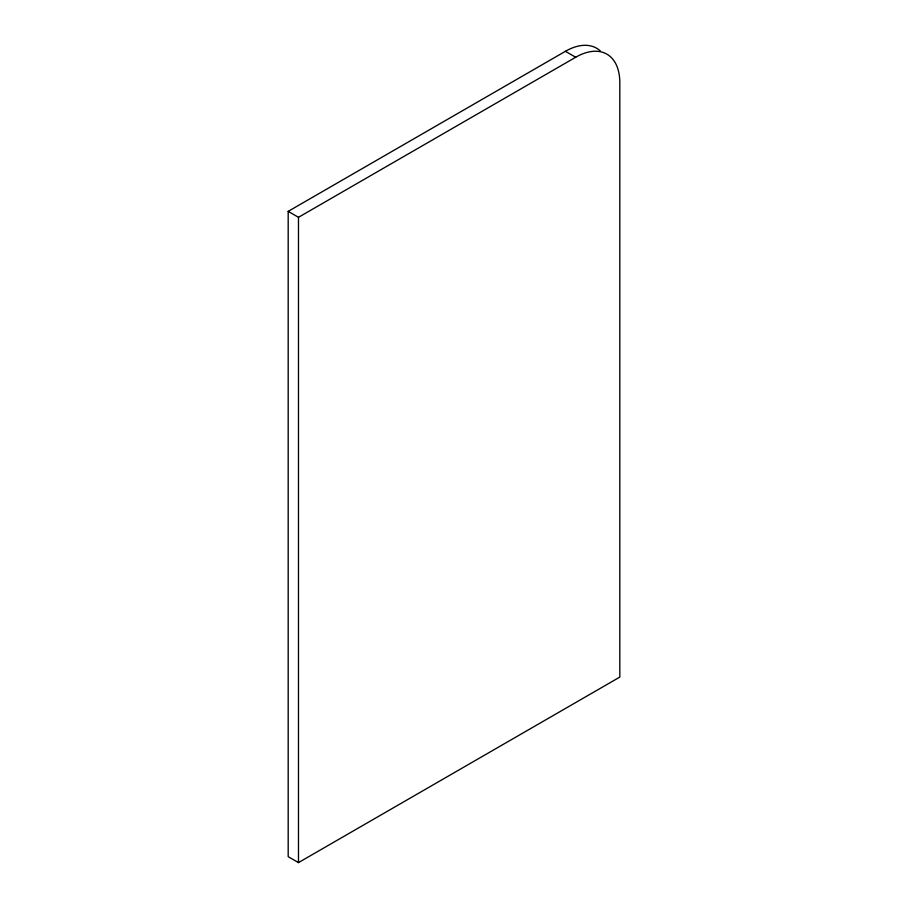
<?xml version="1.0" encoding="UTF-8"?>
<svg xmlns="http://www.w3.org/2000/svg" width="908" height="908" viewBox="0 0 908 908"><rect width="100%" height="100%" fill="white"/><g stroke="black" fill="none" stroke-linecap="round" stroke-linejoin="round"><path stroke-width="1.36" d="M565.4 51.313L575.695 57.249A62.391 36.025 -60 0 1 619.812 82.73L619.812 677.084L298.482 862.6L288.188 856.653L288.188 211.36L565.4 51.313A62.391 36.025 -60 0 1 600.404 51.03M288.188 211.36L298.482 217.307L575.695 57.249M298.482 217.307L298.482 862.6"/></g></svg>
